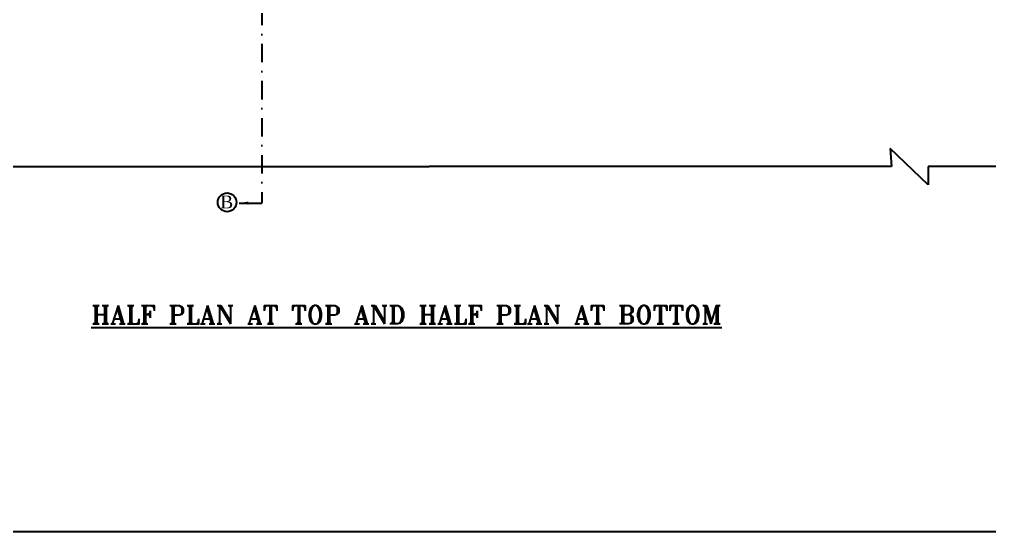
# Model space of a CAD drawing. Header units: millimetres. Extents: x -1426 to 1182, y 1277 to 1939.
# Drawn here: x -1161.9 to -897.4, y 1276.7 to 1416.3 of the extents above; entities that cross this region are included whole.
import ezdxf
from ezdxf.enums import TextEntityAlignment as Align

# ---------------------------------------------------------------- set-up
doc = ezdxf.new("R2010")
doc.units = ezdxf.units.MM
doc.linetypes.add('DASHDOTX2', pattern=[2, 1, -0.5, 0, -0.5])
doc.styles.add('ROMANS', font='romans')
doc.styles.add('ROMANT', font='romant')
doc.styles.get("Standard").update_dxf_attribs({"font": 'times.ttf'})
doc.dimstyles.get("Standard").update_dxf_attribs({"dimtxt": 2, "dimasz": 2.5, "dimexe": 0.18, "dimexo": 0.18, "dimgap": 1.5, "dimtad": 0, "dimtih": 1, "dimtoh": 1, "dimdec": 0, "dimlfac": 100, "dimzin": 0, "dimdsep": 46, "dimtxsty": 'ROMANS', "dimcen": 0.09, "dimadec": 0, "dimazin": 0, "dimtfac": 1, "dimtdec": 0, "dimtofl": 0, "dimtmove": 1, "dimatfit": 1, "dimfxl": 1, "dimtolj": 1, "dimtzin": 0, "dimarcsym": 0})

# ---------------------------------------------------------------- blocks, each defined once
blk = doc.blocks.new('A$C697F229C')
at = {"style": 'ROMANT'}
blk.add_text('%%UHALF PLAN AT TOP AND HALF PLAN AT BOTTOM', height=5, dxfattribs=at).set_placement((100.38, 1), align=Align.CENTER)

msp = doc.modelspace()

# ---------------------------------------------------------------- linework, layer by layer
at = {"linetype": 'DASHDOTX2', "ltscale": 5}
msp.add_line((-1095.80382, 1460.09307), (-1095.80382, 1366.22765), dxfattribs=at)
for p, q in [((-914.21987, 1371.21275), (-924.51778, 1381.12157)), ((-924.51778, 1381.12157), (-924.13679, 1376.22765)), ((-1176.2959, 1376.22765), (-1050.21635, 1376.22765)), ((-924.13679, 1376.22765), (-1050.21635, 1376.22765)), ((-684.81782, 1376.22765), (-914.21987, 1376.22765)), ((-914.21987, 1376.22765), (-914.21987, 1376.22765)), ((-914.21987, 1376.22765), (-914.21987, 1371.21275)), ((-1425.53329, 1276.72662), (-289.73557, 1276.72662))]:
    msp.add_line(p, q)
msp.add_circle((-1105.30191, 1366.43382), 2.54951)

# ---------------------------------------------------------------- block references
msp.add_blockref('A$C697F229C', (-1156.76993, 1332.28712))

# ---------------------------------------------------------------- texts
at = {"insert": (-1107.16687, 1368.28688), "char_height": 3.5, "width": 4.365, "attachment_point": 1}
msp.add_mtext('B', dxfattribs=at)

# ---------------------------------------------------------------- leaders
msp.add_leader([(-1102.00382, 1366.22765), (-1095.80382, 1366.22765)], dimstyle='Standard', override={"dimgap": 0.09, "dimtad": 0})

doc.saveas('drawing.dxf')
